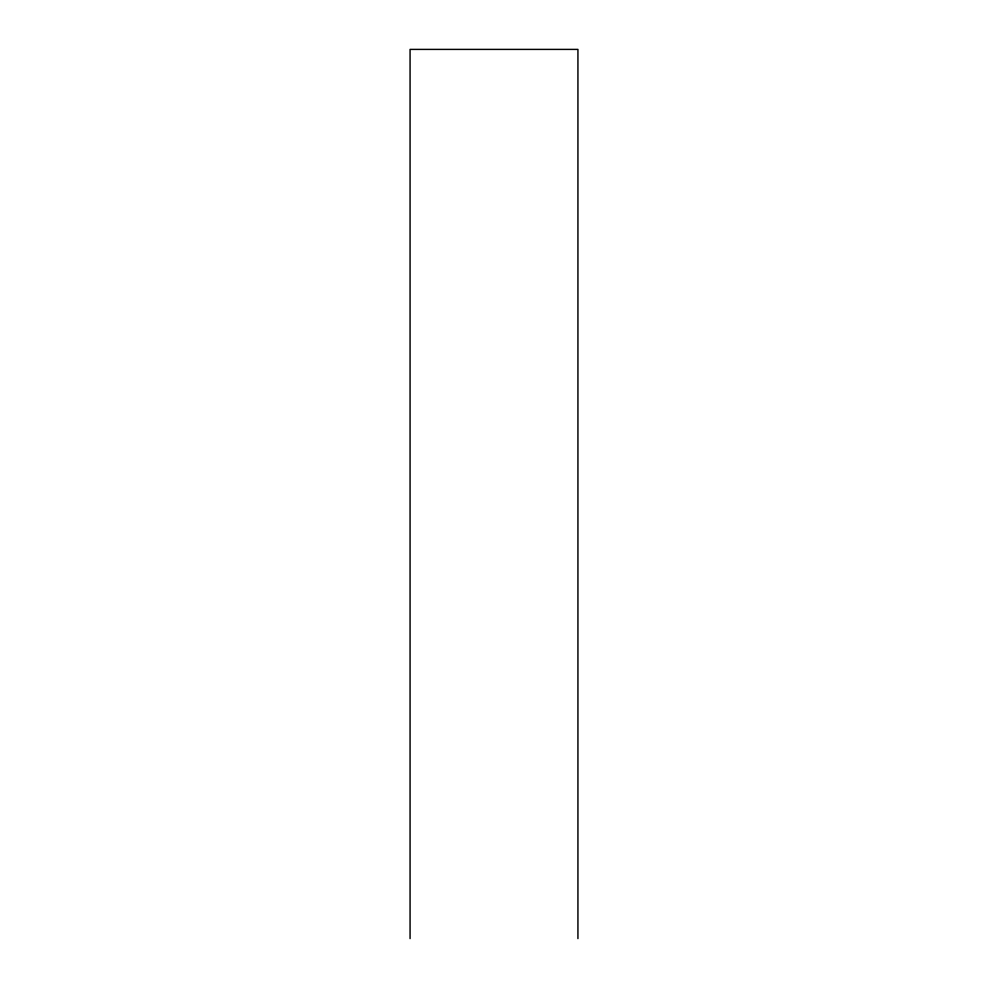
<?xml version="1.0" encoding="UTF-8"?>
<svg xmlns="http://www.w3.org/2000/svg" width="988" height="988" viewBox="0 0 988 988"><rect width="100%" height="100%" fill="white"/><g stroke="black" fill="none" stroke-linecap="round" stroke-linejoin="round"><path stroke-width="1.48" d="M577.931 938.6L577.931 49.4L410.069 49.4L410.069 938.6"/></g></svg>
